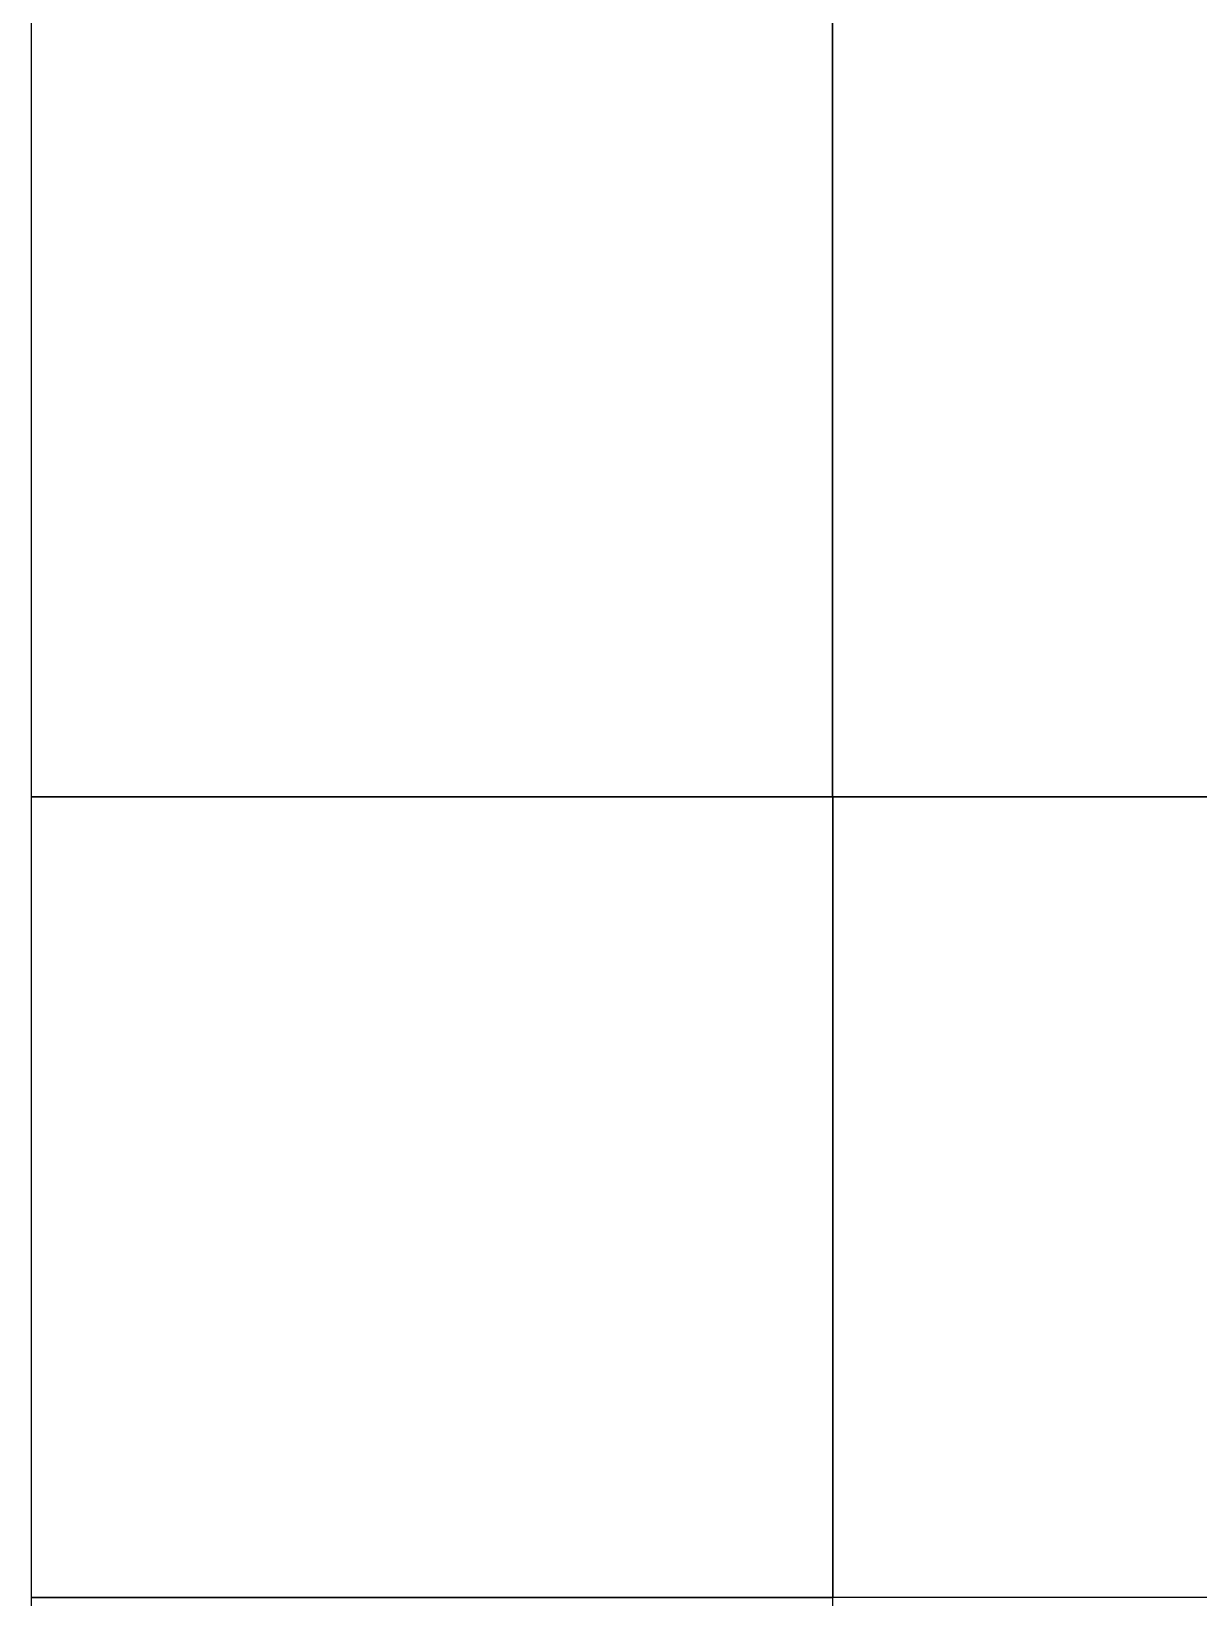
# Model space of a CAD drawing. Header units: millimetres. Extents: x 2382 to 9840, y 7594 to 13429.
# Drawn here: x 4382 to 5111, y 9442 to 10420 of the extents above; entities that cross this region are included whole.
import ezdxf

# ---------------------------------------------------------------- set-up
doc = ezdxf.new("R2010")
doc.units = ezdxf.units.MM
picture_1 = doc.add_image_def('image16.jpg', size_in_pixel=(3947, 3947))
picture_2 = doc.add_image_def('image17.jpg', size_in_pixel=(3947, 3948))
picture_3 = doc.add_image_def('image20.jpg', size_in_pixel=(3948, 3948))
picture_4 = doc.add_image_def('image21.jpg', size_in_pixel=(3948, 3948))
picture_5 = doc.add_image_def('image23.jpg', size_in_pixel=(3947, 3948))

msp = doc.modelspace()

# ---------------------------------------------------------------- pictures from other files: only their frames are drawn
image = msp.add_image(picture_1, insert=(4382.36, 9942.31), size_in_units=(500, 500))
image.dxf.flags = 7
image = msp.add_image(picture_2, insert=(4882.36, 9942.31), size_in_units=(500, 500.12))
image.dxf.flags = 7
image = msp.add_image(picture_3, insert=(4382.36, 9442.32), size_in_units=(500.12, 500.12))
image.dxf.flags = 7
image = msp.add_image(picture_4, insert=(4882.48, 9442.32), size_in_units=(500.12, 500.12))
image.dxf.flags = 7
image = msp.add_image(picture_5, insert=(4382.36, 8942.2), size_in_units=(500, 500.12))
image.dxf.flags = 7

doc.saveas('drawing.dxf')
